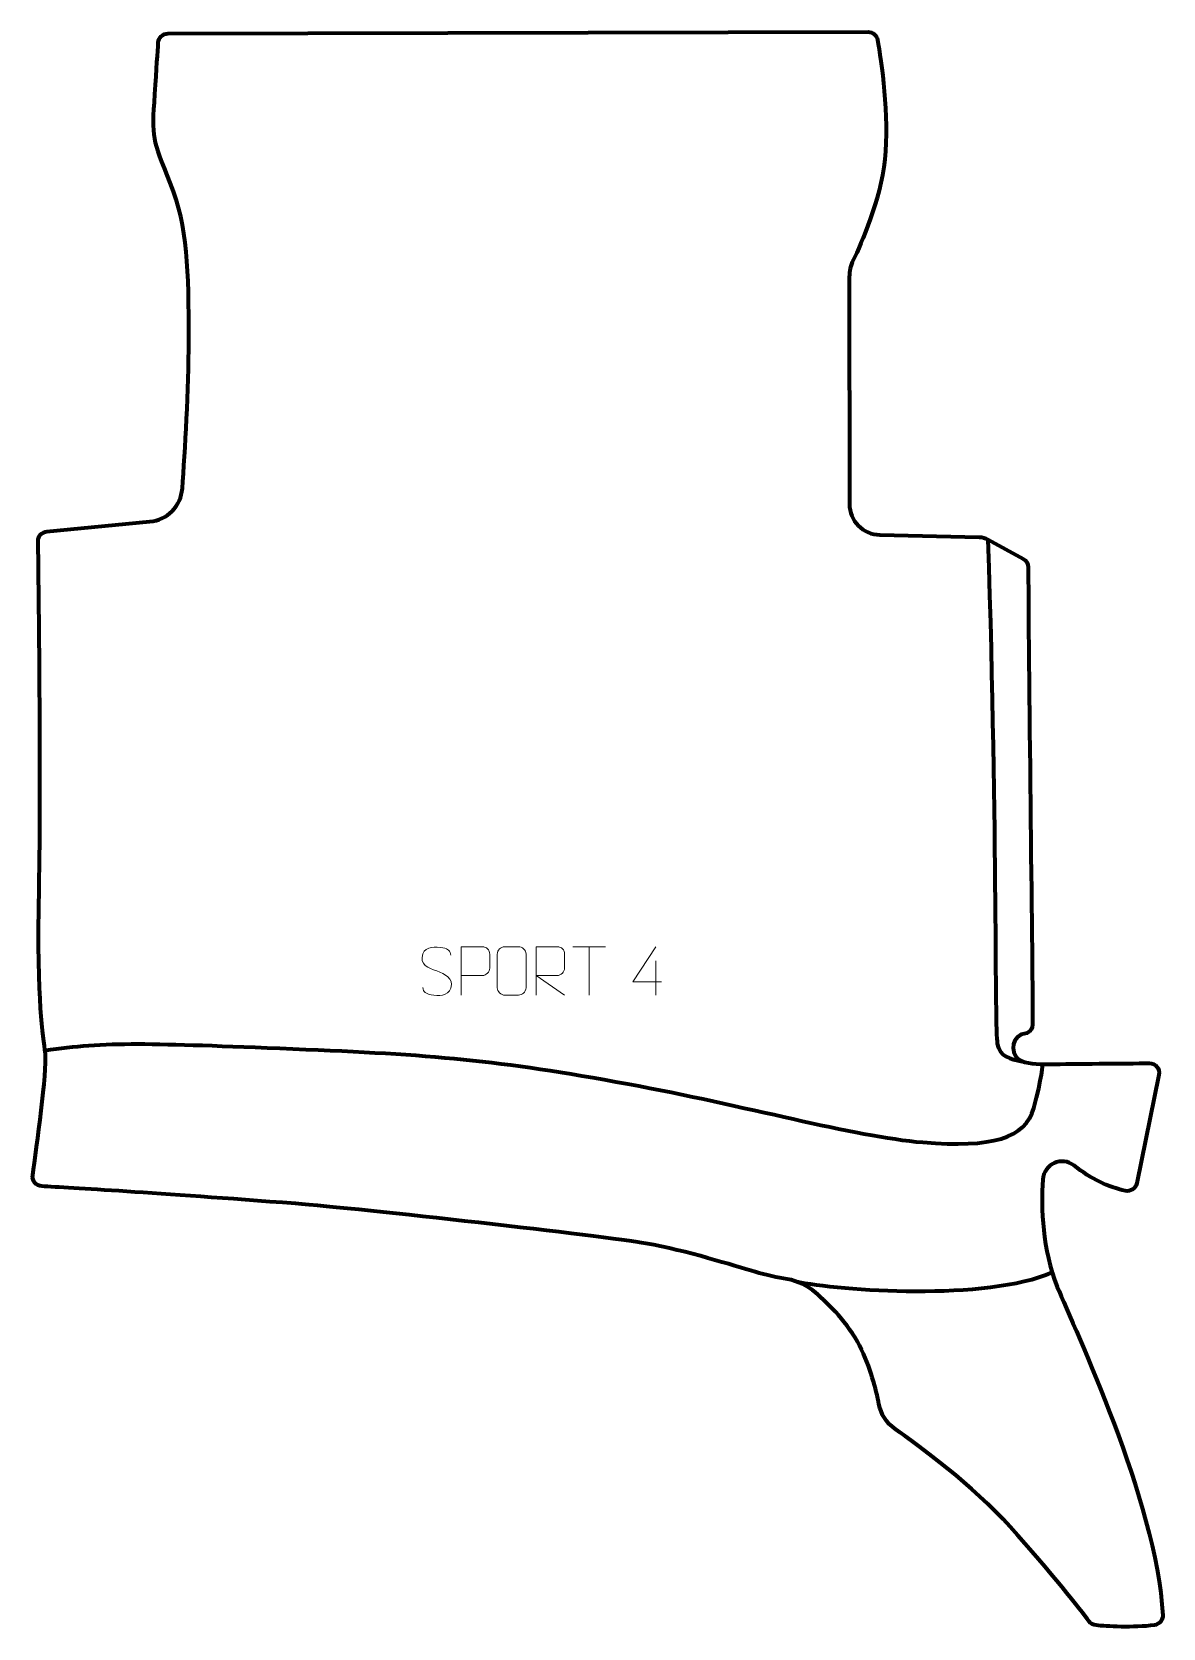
# Model space of a CAD drawing. Header units: millimetres. Extents: x -306 to 278, y -428 to 396.
import ezdxf

# ---------------------------------------------------------------- set-up
doc = ezdxf.new("R2010")
doc.units = ezdxf.units.MM
doc.header["$MEASUREMENT"] = 0
doc.layers.add('layer 1', color=7, linetype='Continuous')
doc.layers.add('layer 2', color=7, linetype='Continuous')

msp = doc.modelspace()

# ---------------------------------------------------------------- linework, layer by layer
at = {"layer": 'layer 1', "color": 250, "lineweight": 9}
for points, knots in [([(-96.6288, -89.0037), (-100.8771, -87.5333), (-105.7852, -85.7375), (-103.7801, -80.2172), (-103.7801, -80.2172), (-102.2766, -76.0773), (-97.063, -76.4658), (-93.4594, -77.0669), (-93.4594, -77.0669), (-90.5988, -77.5441), (-89.7341, -78.7573), (-89.4235, -80.8414)], [0, 0, 0, 0, 0.25, 0.25, 0.25, 0.25, 0.5, 0.5, 0.5, 0.5, 1, 1, 1, 1]), ([(-83.9609, -101.4805), (-83.9609, -101.4805), (-83.9609, -76.5269), (-83.9609, -76.5269), (-83.9609, -76.5269), (-80.3659, -76.5269), (-76.7706, -76.5269), (-73.1752, -76.5269), (-73.1752, -76.5269), (-70.85, -76.5648), (-69.2926, -78.0549), (-69.2968, -80.421), (-69.2968, -80.421), (-69.2972, -82.4567), (-69.2972, -85.516), (-69.2968, -87.552), (-69.2968, -87.552), (-69.3033, -89.4274), (-71.1155, -91.3693), (-73.1251, -91.3884), (-73.1251, -91.3884), (-73.1251, -91.3884), (-83.9609, -91.3884), (-83.9609, -91.3884)], [0, 0, 0, 0, 0.14285714, 0.14285714, 0.14285714, 0.14285714, 0.28571429, 0.28571429, 0.28571429, 0.28571429, 0.42857143, 0.42857143, 0.42857143, 0.42857143, 0.57142857, 0.57142857, 0.57142857, 0.57142857, 0.71428571, 0.71428571, 0.71428571, 0.71428571, 1, 1, 1, 1]), ([(-61.4688, -76.5273), (-59.1431, -76.5273), (-56.817, -76.5273), (-54.4909, -76.5273), (-54.4909, -76.5273), (-52.5443, -76.4917), (-50.5529, -77.9833), (-50.5262, -80.4209), (-50.5262, -80.4209), (-50.5266, -86.1678), (-50.5266, -91.9151), (-50.5262, -97.6628), (-50.5262, -97.6628), (-50.666, -99.9862), (-52.3432, -101.4658), (-54.4909, -101.4766), (-54.4909, -101.4766), (-56.8228, -101.4762), (-59.1547, -101.4762), (-61.4862, -101.4766), (-61.4862, -101.4766), (-63.4112, -101.582), (-65.3833, -99.6975), (-65.3721, -97.6802), (-65.3721, -97.6802), (-65.3718, -91.9101), (-65.3718, -86.1404), (-65.3721, -80.3711), (-65.3721, -80.3711), (-65.3679, -78.233), (-63.6212, -76.5138), (-61.4688, -76.5273)], [0, 0, 0, 0, 0.11111111, 0.11111111, 0.11111111, 0.11111111, 0.22222222, 0.22222222, 0.22222222, 0.22222222, 0.33333333, 0.33333333, 0.33333333, 0.33333333, 0.44444444, 0.44444444, 0.44444444, 0.44444444, 0.55555556, 0.55555556, 0.55555556, 0.55555556, 0.66666667, 0.66666667, 0.66666667, 0.66666667, 0.77777778, 0.77777778, 0.77777778, 0.77777778, 1, 1, 1, 1]), ([(-45.2812, -101.4805), (-45.2812, -101.4805), (-45.2812, -76.527), (-45.2812, -76.527), (-45.2812, -76.527), (-41.6864, -76.527), (-38.0909, -76.527), (-34.4957, -76.527), (-34.4957, -76.527), (-32.1704, -76.5647), (-30.6131, -78.0547), (-30.6172, -80.4211), (-30.6172, -80.4211), (-30.6176, -82.4566), (-30.6176, -85.516), (-30.6172, -87.552), (-30.6172, -87.552), (-30.6237, -89.4275), (-32.436, -91.3693), (-34.4455, -91.3884), (-34.4455, -91.3884), (-34.4455, -91.3884), (-45.2812, -91.3884), (-45.2812, -91.3884), (-45.2812, -91.3884), (-45.2812, -91.3884), (-30.6265, -101.4805), (-30.6265, -101.4805)], [0, 0, 0, 0, 0.125, 0.125, 0.125, 0.125, 0.25, 0.25, 0.25, 0.25, 0.375, 0.375, 0.375, 0.375, 0.5, 0.5, 0.5, 0.5, 0.625, 0.625, 0.625, 0.625, 0.75, 0.75, 0.75, 0.75, 1, 1, 1, 1]), ([(19.4616, -94.5872), (19.4616, -94.5872), (4.6399, -94.5872), (4.6399, -94.5872), (4.6399, -94.5872), (4.6399, -94.5872), (16.5175, -76.5167), (16.5175, -76.5167)], [0, 0, 0, 0, 0.33333333, 0.33333333, 0.33333333, 0.33333333, 1, 1, 1, 1]), ([(-96.6288, -89.0038), (-92.6102, -90.6505), (-87.5807, -92.5388), (-89.4147, -97.8991), (-89.4147, -97.8991), (-90.8745, -102.1655), (-95.7853, -101.9088), (-99.5114, -101.3541), (-99.5114, -101.3541), (-102.2614, -100.9443), (-103.4823, -99.7308), (-103.8603, -97.6186)], [0, 0, 0, 0, 0.25, 0.25, 0.25, 0.25, 0.5, 0.5, 0.5, 0.5, 1, 1, 1, 1])]:
    msp.add_open_spline(points, degree=3, knots=knots, dxfattribs=at)
for points in [[(-26.4428, -76.5505), (-26.4428, -76.5505), (-9.4556, -76.5505), (-9.4556, -76.5505)], [(-17.949, -101.4805), (-17.949, -101.4805), (-17.949, -76.527), (-17.949, -76.527)], [(16.5175, -83.8261), (16.5175, -83.8261), (16.5175, -101.4908), (16.5175, -101.4908)]]:
    msp.add_open_spline(points, degree=3, dxfattribs=at)
at = {"layer": 'layer 2', "color": 230, "lineweight": 200}
msp.add_open_spline([(187.9807, 133.813), (186.5923, 134.5667), (184.9986, 134.9834), (183.4077, 135.0107), (183.4077, 135.0107), (183.4077, 135.0107), (132.132, 136.1596), (132.132, 136.1596), (132.132, 136.1596), (123.436, 136.3223), (116.455, 143.4221), (116.4418, 152.1329), (116.4418, 152.1329), (116.4418, 152.1329), (116.3916, 269.3265), (116.3916, 269.3265), (116.3916, 269.3265), (116.3961, 272.3356), (117.0686, 275.2885), (118.3943, 278.0097), (118.3943, 278.0097), (122.6296, 286.7182), (132.2834, 308.5322), (134.6854, 329.9984), (134.6854, 329.9984), (137.1816, 352.1648), (132.8076, 381.0677), (130.9733, 391.7014), (130.9733, 391.7014), (130.5731, 394.1071), (128.4527, 395.8427), (126.0443, 395.8323), (126.0443, 395.8323), (126.0443, 395.8323), (-235.4371, 394.9896), (-235.4371, 394.9896), (-235.4371, 394.9896), (-238.0564, 394.9967), (-240.2461, 392.9499), (-240.4321, 390.3102), (-240.4321, 390.3102), (-240.7187, 385.6254), (-241.2857, 377.1758), (-242.1747, 363.6196), (-242.1747, 363.6196), (-243.7163, 340.5941), (-243.4728, 340.9633), (-234.2234, 317.8473), (-234.2234, 317.8473), (-224.9741, 294.7313), (-224.733, 273.5392), (-224.6617, 236.3937), (-224.6617, 236.3937), (-224.6102, 211.6769), (-226.6341, 179.0973), (-227.98, 160.0916), (-227.98, 160.0916), (-228.6293, 151.0825), (-235.7176, 143.8171), (-244.71, 142.978), (-244.71, 142.978), (-244.71, 142.978), (-297.9199, 137.9515), (-297.9199, 137.9515), (-297.9199, 137.9515), (-300.5247, 137.7096), (-302.4801, 135.5015), (-302.4492, 132.9145), (-302.4492, 132.9145), (-302.1241, 110.1928), (-300.8556, 8.7938), (-301.9244, -46.1709), (-301.9244, -46.1709), (-303.1376, -108.3459), (-299.81, -121.0165), (-298.7022, -131.8726), (-298.7022, -131.8726), (-297.8132, -140.692), (-303.1662, -180.038), (-305.2305, -194.5224), (-305.2305, -194.5224), (-305.651, -197.4256), (-303.4638, -200.0521), (-300.5368, -200.1912), (-300.5368, -200.1912), (-285.9112, -200.9929), (-241.8701, -203.5531), (-169.6185, -209.1519), (-169.6185, -209.1519), (-137.4318, -211.6385), (-9.8649, -225.9474), (11.3809, -229.7118), (11.3809, -229.7118), (32.6619, -233.4791), (56.4195, -241.0653), (67.7155, -244.4201), (67.7155, -244.4201), (73.4836, -246.1429), (79.6505, -247.3329), (84.2559, -248.1439), (84.2559, -248.1439), (89.7022, -249.0609), (94.8106, -251.472), (98.9663, -255.1132), (98.9663, -255.1132), (105.8632, -261.1084), (115.9602, -271.1604), (121.7027, -282.4757), (121.7027, -282.4757), (127.3194, -293.6035), (130.2374, -305.2484), (131.6663, -312.6971), (131.6663, -312.6971), (132.6568, -317.7722), (135.5345, -322.2975), (139.7814, -325.2736), (139.7814, -325.2736), (152.5189, -334.237), (180.2604, -354.6905), (199.4314, -376.0186), (199.4314, -376.0186), (220.8366, -399.8353), (235.8891, -419.1894), (240.2576, -424.9372), (240.2576, -424.9372), (241.1214, -426.0365), (242.4073, -426.7462), (243.7783, -426.8612), (243.7783, -426.8612), (249.1194, -427.3445), (263.0242, -428.298), (273.9507, -426.7714), (273.9507, -426.7714), (276.494, -426.4182), (278.385, -424.1338), (278.2105, -421.5701), (278.2105, -421.5701), (274.8546, -361.9504), (232.6804, -274.2215), (223.7733, -252.0901), (223.7733, -252.0901), (215.9782, -232.7429), (215.3386, -211.6588), (216.3103, -196.6934), (216.3103, -196.6934), (216.842, -188.6658), (226.1465, -184.5247), (232.455, -189.5147), (232.455, -189.5147), (241.3231, -196.4896), (250.1429, -200.6635), (258.8731, -202.5285), (258.8731, -202.5285), (261.5859, -203.11), (264.2471, -201.3506), (264.8286, -198.6378), (264.8286, -198.6378), (264.8286, -198.6378), (276.2523, -142.6296), (276.2523, -142.6296), (276.2523, -142.6296), (276.9014, -139.533), (274.4918, -136.6048), (271.3362, -136.6588), (271.3362, -136.6588), (258.9718, -136.7549), (231.4132, -136.9222), (220.4902, -137.1391), (220.4902, -137.1391), (216.3063, -137.2132), (209.2306, -137.1508), (205.569, -135.64), (205.569, -135.64), (199.5463, -133.1523), (199.2989, -124.7052), (205.1338, -121.8311), (205.1338, -121.8311), (205.1338, -121.8311), (208.2048, -121.0974), (208.2048, -121.0974), (208.2048, -121.0974), (209.9046, -120.2487), (211.0042, -118.5352), (210.9876, -116.6219), (210.9876, -116.6219), (211.0907, -93.0156), (208.9505, 61.3157), (208.761, 119.4306), (208.761, 119.4306), (208.7385, 121.2735), (207.7461, 122.9501), (206.1528, 123.7916), (206.1528, 123.7916), (206.1528, 123.7916), (187.9807, 133.813), (187.9807, 133.813)], degree=3, knots=[0, 0, 0, 0, 0.02, 0.02, 0.02, 0.02, 0.04, 0.04, 0.04, 0.04, 0.06, 0.06, 0.06, 0.06, 0.08, 0.08, 0.08, 0.08, 0.1, 0.1, 0.1, 0.1, 0.12, 0.12, 0.12, 0.12, 0.14, 0.14, 0.14, 0.14, 0.16, 0.16, 0.16, 0.16, 0.18, 0.18, 0.18, 0.18, 0.2, 0.2, 0.2, 0.2, 0.22, 0.22, 0.22, 0.22, 0.24, 0.24, 0.24, 0.24, 0.26, 0.26, 0.26, 0.26, 0.28, 0.28, 0.28, 0.28, 0.3, 0.3, 0.3, 0.3, 0.32, 0.32, 0.32, 0.32, 0.34, 0.34, 0.34, 0.34, 0.36, 0.36, 0.36, 0.36, 0.38, 0.38, 0.38, 0.38, 0.4, 0.4, 0.4, 0.4, 0.42, 0.42, 0.42, 0.42, 0.44, 0.44, 0.44, 0.44, 0.46, 0.46, 0.46, 0.46, 0.48, 0.48, 0.48, 0.48, 0.5, 0.5, 0.5, 0.5, 0.52, 0.52, 0.52, 0.52, 0.54, 0.54, 0.54, 0.54, 0.56, 0.56, 0.56, 0.56, 0.58, 0.58, 0.58, 0.58, 0.6, 0.6, 0.6, 0.6, 0.62, 0.62, 0.62, 0.62, 0.64, 0.64, 0.64, 0.64, 0.66, 0.66, 0.66, 0.66, 0.68, 0.68, 0.68, 0.68, 0.7, 0.7, 0.7, 0.7, 0.72, 0.72, 0.72, 0.72, 0.74, 0.74, 0.74, 0.74, 0.76, 0.76, 0.76, 0.76, 0.78, 0.78, 0.78, 0.78, 0.8, 0.8, 0.8, 0.8, 0.82, 0.82, 0.82, 0.82, 0.84, 0.84, 0.84, 0.84, 0.86, 0.86, 0.86, 0.86, 0.88, 0.88, 0.88, 0.88, 0.9, 0.9, 0.9, 0.9, 0.92, 0.92, 0.92, 0.92, 0.94, 0.94, 0.94, 0.94, 0.96, 0.96, 0.96, 0.96, 1, 1, 1, 1], dxfattribs=at)
at = {"layer": 'layer 2', "color": 142, "lineweight": 200}
for points, knots in [([(187.9807, 133.813), (192.9374, -24.9324), (191.2275, -117.9385), (192.7819, -126.4244), (192.7819, -126.4244), (194.0703, -133.4364), (199.4695, -134.4911), (205.5983, -135.713)], [0, 0, 0, 0, 0.33333333, 0.33333333, 0.33333333, 0.33333333, 1, 1, 1, 1]), ([(-298.9034, -130.05), (-268.122, -125.2317), (-244.3435, -126.2345), (-170.9155, -129.2055), (-170.9155, -129.2055), (-99.2162, -132.1026), (-65.219, -134.9536), (2.11, -147.3265), (2.11, -147.3265), (62.3637, -158.3629), (118.5804, -174.4773), (154.3354, -177.4757), (154.3354, -177.4757), (190.0905, -180.474), (207.2976, -175.4025), (211.6126, -159.8322), (211.6126, -159.8322), (215.9278, -144.262), (216.2215, -136.958), (216.2215, -136.958)], [0, 0, 0, 0, 0.16666667, 0.16666667, 0.16666667, 0.16666667, 0.33333333, 0.33333333, 0.33333333, 0.33333333, 0.5, 0.5, 0.5, 0.5, 0.66666667, 0.66666667, 0.66666667, 0.66666667, 1, 1, 1, 1])]:
    msp.add_open_spline(points, degree=3, knots=knots, dxfattribs=at)
msp.add_open_spline([(88.5533, -249.2477), (111.3047, -254.0587), (187.2129, -259.5391), (221.1141, -244.5381)], degree=3, dxfattribs=at)

doc.saveas('drawing.dxf')
